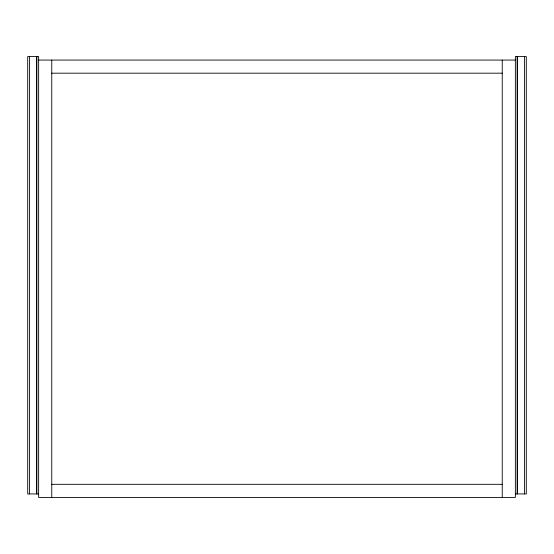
<?xml version="1.0" encoding="UTF-8"?>
<svg xmlns="http://www.w3.org/2000/svg" width="554" height="554" viewBox="0 0 554 554"><rect width="100%" height="100%" fill="white"/><g stroke="black" fill="none" stroke-linecap="round" stroke-linejoin="round"><path stroke-width="0.83" d="M38.635 60.067L515.365 60.067M51.757 73.183L502.243 73.183M51.757 484.314L502.243 484.314M38.635 493.933L27.7 493.933L27.7 56.563L38.635 56.563L38.635 497.437L515.365 497.437L515.365 56.563L526.3 56.563L526.3 493.933L515.365 493.933M524.548 56.563L524.548 493.933M517.554 56.563L517.554 493.933M517.117 56.563L517.117 493.933M502.243 60.067L502.243 497.437M51.757 60.067L51.757 497.437M36.883 56.563L36.883 493.933M36.446 56.563L36.446 493.933M29.452 56.563L29.452 493.933"/></g></svg>
